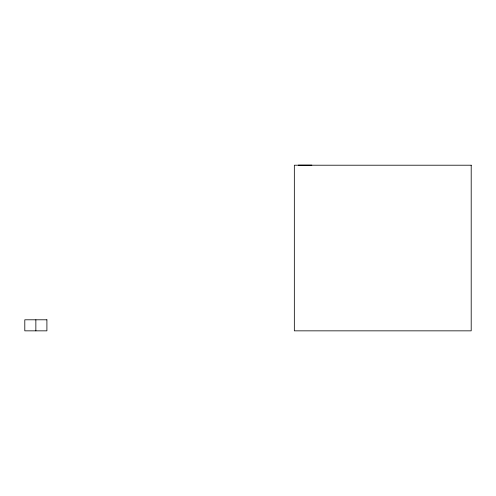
<?xml version="1.0" encoding="UTF-8"?>
<svg xmlns="http://www.w3.org/2000/svg" width="496" height="496" viewBox="0 0 496 496"><rect width="100%" height="100%" fill="white"/><g stroke="black" fill="none" stroke-linecap="round" stroke-linejoin="round"><path stroke-width="0.74" d="M298.313 165.156L311.848 165.156M35.855 319.796L35.855 330.844M471.2 165.211L294.333 165.211L294.333 330.844L471.2 330.844L471.2 165.211M46.903 319.796L24.8 319.796L24.8 330.844L46.903 330.844L46.903 319.796"/></g></svg>
